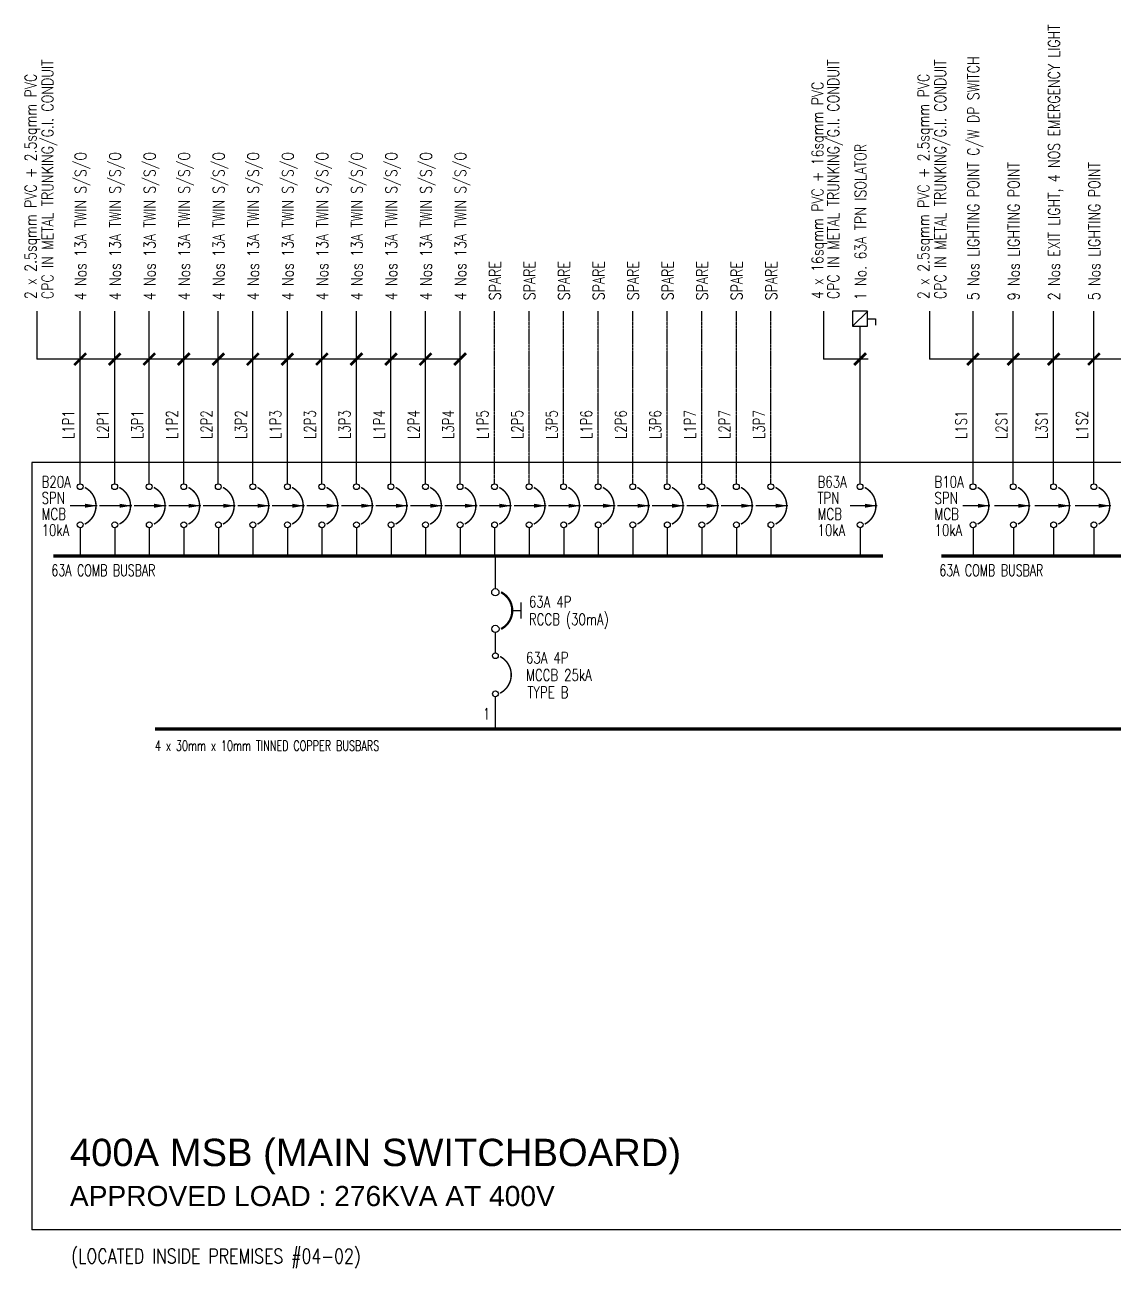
# Model space of a CAD drawing. Header units: millimetres. Extents: x 3829 to 56422, y 1460 to 26408.
# Drawn here: x 3829 to 22736, y 4802 to 26408 of the extents above; entities that cross this region are included whole.
import ezdxf
from ezdxf.lldxf.tags import DXFTag

# ---------------------------------------------------------------- set-up
doc = ezdxf.new("R2010")
doc.units = ezdxf.units.MM
doc.linetypes.add('HIDDEN', pattern=[0.375, 0.25, -0.125])
for name, color, linetype in [('E-SLD-DB-TXT', 3, 'Continuous'), ('E-SLD-FRAME', 6, 'Continuous'), ('E-SLD-LEGENDF', 2, 'Continuous'), ('E-SLD-T1', 2, 'Continuous'), ('SLD', 2, 'Continuous'), ('SLD-LINE', 7, 'Continuous'), ('SLD-TXT', 7, 'Continuous')]:
    doc.layers.add(name, color=color, linetype=linetype)
doc.styles.add('80', font='simplex.shx', dxfattribs={"width": 0.65, "height": 2})
doc.styles.add('A', font='arial.ttf')
doc.styles.add('ROMANS', font='romans.shx', dxfattribs={"width": 0.8})
doc.styles.add('SB T5-2$0$80', font='simplex.shx', dxfattribs={"width": 0.8, "height": 2})
doc.styles.add('simplex', font='simplex.shx', dxfattribs={"width": 0.7})
doc.styles.add('SLD-TXT', font='romans.shx')
tags = doc.linetypes.add('CENTER', pattern=[2, 1.25, -0.25, 0.25, -0.25]).pattern_tags.tags
tags[10:11] = [DXFTag(74, 4), DXFTag(75, 0), DXFTag(340, '0'), DXFTag(46, 1.0), DXFTag(50, 0.0), DXFTag(44, 0.0), DXFTag(45, 0.0)]
tags[8:9] = [DXFTag(74, 4), DXFTag(75, 0), DXFTag(340, '0'), DXFTag(46, 1.0), DXFTag(50, 0.0), DXFTag(44, 0.0), DXFTag(45, 0.0)]
tags[6:7] = [DXFTag(74, 4), DXFTag(75, 0), DXFTag(340, '0'), DXFTag(46, 1.0), DXFTag(50, 0.0), DXFTag(44, 0.0), DXFTag(45, 0.0)]
tags[4:5] = [DXFTag(74, 4), DXFTag(75, 0), DXFTag(340, '0'), DXFTag(46, 1.0), DXFTag(50, 0.0), DXFTag(44, 0.0), DXFTag(45, 0.0)]
doc.dimstyles.new('1-100', dxfattribs={"dimtxt": 100, "dimasz": 100, "dimexe": 25, "dimexo": 10, "dimgap": 25, "dimtad": 1, "dimdec": 0, "dimzin": 0, "dimdsep": 46, "dimtxsty": 'simplex', "dimcen": 0, "dimclrd": 7, "dimclre": 7, "dimclrt": 7, "dimadec": 0, "dimazin": 0, "dimtfac": 1, "dimtdec": 0, "dimtofl": 0, "dimtmove": 1, "dimatfit": 0, "dimfxl": 1, "dimtolj": 1, "dimtzin": 0, "dimarcsym": 2})

# ---------------------------------------------------------------- blocks, each defined once
blk = doc.blocks.new('MCCB')
at = {"color": 3}
for centre in [(-1, 558), (0, 40)]:
    blk.add_circle(centre, 39.6, dxfattribs=at)
at = {"layer": 'E-SLD-LEGENDF', "const_width": 20}
blk.add_lwpolyline([(62, 49, 0.61125), (62, 548)], format="xyb", dxfattribs=at)
blk = doc.blocks.new('RCCB')
at = {"color": 3}
for centre in [(-1, 548), (0, 49)]:
    blk.add_circle(centre, 49.5, dxfattribs=at)
at = {"layer": 'E-SLD-LEGENDF'}
blk.add_line((350, 190), (350, 408), dxfattribs=at)
at = {"layer": 'E-SLD-LEGENDF', "color": 7, "linetype": 'ByBlock'}
blk.add_line((230, 299), (350, 299), dxfattribs=at)
at = {"layer": 'E-SLD-LEGENDF', "const_width": 30}
blk.add_lwpolyline([(77, 49, 0.611384), (77, 548)], format="xyb", dxfattribs=at)
blk = doc.blocks.new('DP ISOL')
at = {"layer": 'SLD', "color": 3, "linetype": 'Continuous', "ltscale": 0.5}
for p, q in [((141, -141), (141, -289)), ((141, -289), (20, -289))]:
    blk.add_line(p, q, dxfattribs=at)
blk.add_lwpolyline([(0, 141), (0, -141), (282, -141), (282, 141)], close=True, dxfattribs=at)

msp = doc.modelspace()

# ---------------------------------------------------------------- linework, layer by layer
at = {"layer": 'E-SLD-FRAME', "color": 7, "linetype": 'CENTER', "ltscale": 1.5}
for p, q in [((55473, 18801), (3949, 18801)), ((3949, 18801), (3949, 5468)), ((55473, 5468), (3949, 5468))]:
    msp.add_line(p, q, dxfattribs=at)
at = {"layer": 'SLD', "color": 7}
for p, q in [((4035, 21431), (4035, 20599)), ((17706, 21431), (17706, 20599)), ((19547, 21431), (19547, 20599)), ((11390, 20599), (4035, 20599)), ((18480, 20599), (17706, 20599)), ((25302, 20599), (19547, 20599))]:
    msp.add_line(p, q, dxfattribs=at)
at = {"layer": 'SLD', "color": 3}
msp.add_line((18209, 21169), (18472, 21432), dxfattribs=at)
at = {"layer": 'SLD', "const_width": 56.8}
for points in [[(4326, 17177), (18740, 17177)], [(19751, 17177), (28554, 17177)], [(6090, 14170), (55023, 14170)]]:
    msp.add_lwpolyline(points, dxfattribs=at)
at = {"layer": 'SLD-LINE', "linetype": 'ByBlock'}
for p, q in [((4790, 18433), (4790, 21431)), ((5390, 18433), (5390, 21431)), ((5990, 18433), (5990, 21431)), ((6590, 18433), (6590, 21431)), ((7190, 18433), (7190, 21431)), ((7790, 18433), (7790, 21431)), ((8390, 18433), (8390, 21431)), ((8990, 18433), (8990, 21431)), ((9590, 18433), (9590, 21431)), ((10190, 18433), (10190, 21431)), ((10790, 18433), (10790, 21431)), ((11390, 18433), (11390, 21431)), ((20302, 18433), (20302, 21431)), ((21002, 18433), (21002, 21431)), ((21702, 18433), (21702, 21431)), ((22402, 18433), (22402, 21431)), ((18340, 18433), (18340, 21169)), ((4791, 17669), (4791, 17177)), ((5391, 17669), (5391, 17177)), ((5991, 17669), (5991, 17177)), ((6591, 17669), (6591, 17177)), ((7191, 17669), (7191, 17177)), ((7791, 17669), (7791, 17177)), ((8391, 17669), (8391, 17177)), ((8991, 17669), (8991, 17177)), ((9591, 17669), (9591, 17177)), ((10191, 17669), (10191, 17177)), ((10791, 17669), (10791, 17177)), ((11391, 17669), (11391, 17177)), ((11991, 17669), (11991, 17177)), ((12591, 17669), (12591, 17177)), ((13191, 17669), (13191, 17177)), ((13791, 17669), (13791, 17177)), ((14391, 17669), (14391, 17177)), ((14991, 17669), (14991, 17177)), ((15591, 17669), (15591, 17177)), ((16191, 17669), (16191, 17177)), ((16791, 17669), (16791, 17177)), ((18341, 17669), (18341, 17177)), ((20303, 17669), (20303, 17177)), ((21003, 17669), (21003, 17177)), ((21703, 17669), (21703, 17177)), ((22403, 17669), (22403, 17177)), ((12003, 16611), (12003, 17177)), ((12004, 15494), (12004, 15847))]:
    msp.add_line(p, q, dxfattribs=at)
at = {"layer": 'SLD-LINE', "linetype": 'HIDDEN', "ltscale": 1.5}
for p, q in [((11990, 18433), (11990, 21431)), ((12590, 18433), (12590, 21431)), ((13190, 18433), (13190, 21431)), ((13790, 18433), (13790, 21431)), ((14390, 18433), (14390, 21431)), ((14990, 18433), (14990, 21431)), ((15590, 18433), (15590, 21431)), ((16190, 18433), (16190, 21431)), ((16790, 18433), (16790, 21431))]:
    msp.add_line(p, q, dxfattribs=at)
at = {"layer": 'SLD-LINE'}
for p, q in [((12005, 14170), (12005, 14731)), ((47344, 14170), (12005, 14170))]:
    msp.add_line(p, q, dxfattribs=at)
at = {"layer": 'SLD-TXT', "const_width": 47.9}
for points in [[(4688, 20497), (4892, 20701)], [(5288, 20497), (5492, 20701)], [(5888, 20497), (6092, 20701)], [(6488, 20497), (6692, 20701)], [(7088, 20497), (7292, 20701)], [(7688, 20497), (7892, 20701)], [(8288, 20497), (8492, 20701)], [(8888, 20497), (9092, 20701)], [(9488, 20497), (9692, 20701)], [(10088, 20497), (10292, 20701)], [(10688, 20497), (10892, 20701)], [(11288, 20497), (11492, 20701)], [(18239, 20497), (18442, 20701)], [(20200, 20497), (20404, 20701)], [(20900, 20497), (21104, 20701)], [(21600, 20497), (21804, 20701)], [(22300, 20497), (22504, 20701)]]:
    msp.add_lwpolyline(points, dxfattribs=at)

# ---------------------------------------------------------------- block references
at = {"layer": 'E-SLD-LEGENDF', "linetype": 'ByBlock', "xscale": 1.277777777777777, "yscale": 1.277777777777777, "zscale": 1.277777777777777}
msp.add_blockref('RCCB', (12004, 15847), dxfattribs=at)
at = {"layer": 'SLD', "xscale": 0.9315, "yscale": 0.9315, "zscale": 0.9315, "rotation": 90}
msp.add_blockref('DP ISOL', (18340, 21169), dxfattribs=at)
at = {"layer": 'SLD', "lineweight": -3, "xscale": 1.277777777777777, "yscale": 1.277777777777777, "zscale": 1.277777777777777}
for p in [(4791, 17669), (5391, 17669), (5991, 17669), (6591, 17669), (7191, 17669), (7791, 17669), (8391, 17669), (8991, 17669), (9591, 17669), (10191, 17669), (10791, 17669), (11391, 17669), (11991, 17669), (12591, 17669), (13191, 17669), (13791, 17669), (14391, 17669), (14991, 17669), (15591, 17669), (16191, 17669), (16791, 17669), (18341, 17669), (20303, 17669), (21003, 17669), (21703, 17669), (22403, 17669), (12005, 14731)]:
    msp.add_blockref('MCCB', p, dxfattribs=at)

# ---------------------------------------------------------------- texts
at = {"color": 0, "linetype": 'ByBlock', "lineweight": 40, "insert": (6090, 13969), "char_height": 175, "width": 5199.14, "attachment_point": 1, "line_spacing_factor": 0.952941, "style": 'ROMANS'}
msp.add_mtext('{\\W0.7;4 x 30mm x 10mm TINNED COPPER BUSBARS}', dxfattribs=at)
at = {"layer": 'E-SLD-DB-TXT', "style": 'A'}
for s, height, p in [('400A MSB (MAIN SWITCHBOARD)', 475, (4612, 6575)), ('APPROVED LOAD : 276KVA AT 400V', 350, (4612, 5880))]:
    msp.add_text(s, height=height, dxfattribs=at).set_placement(p)
at = {"layer": 'E-SLD-T1', "style": '80', "width": 0.6}
msp.add_text('1', height=200, dxfattribs=at).set_placement((11798, 14334))
at = {"layer": 'E-SLD-T1', "color": 7, "style": 'ROMANS', "width": 0.8}
msp.add_text('(LOCATED INSIDE PREMISES #04-02)', height=250, dxfattribs=at).set_placement((4633, 4885))
at = {"layer": 'SLD', "color": 7, "style": 'SB T5-2$0$80', "width": 0.75}
for s, p in [('L1P2', (6484, 19210)), ('L2P2', (7084, 19210)), ('L3P2', (7684, 19210)), ('L1P3', (8284, 19210)), ('L2P3', (8884, 19210)), ('L3P3', (9484, 19210)), ('L1P4', (10084, 19210)), ('L2P4', (10684, 19210)), ('L3P4', (11284, 19210)), ('L1P5', (11884, 19210)), ('L2P5', (12484, 19210)), ('L3P5', (13084, 19210)), ('L1P6', (13684, 19210)), ('L2P6', (14284, 19210)), ('L3P6', (14884, 19210)), ('L1P7', (15484, 19210)), ('L2P7', (16084, 19210)), ('L3P7', (16684, 19210)), ('L1S2', (22296, 19210)), ('L1P1', (4684, 19210)), ('L2P1', (5284, 19210)), ('L3P1', (5884, 19210)), ('L1S1', (20196, 19210)), ('L2S1', (20896, 19210)), ('L3S1', (21596, 19210))]:
    msp.add_text(s, height=200, rotation=90, dxfattribs=at).set_placement(p)
at = {"layer": 'SLD-TXT', "style": 'ROMANS', "width": 0.8}
for s, p in [('2 Nos EXIT LIGHT, 4 NOS EMERGENCY LIGHT', (21809, 21622)), ('5 Nos LIGHTING POINT C/W DP SWITCH', (20409, 21622)), ('1 No. 63A TPN ISOLATOR', (18447, 21623)), ('4 Nos 13A TWIN S/S/O', (4897, 21622)), ('4 Nos 13A TWIN S/S/O', (5497, 21622)), ('4 Nos 13A TWIN S/S/O', (6097, 21622)), ('4 Nos 13A TWIN S/S/O', (6697, 21622)), ('4 Nos 13A TWIN S/S/O', (7297, 21622)), ('4 Nos 13A TWIN S/S/O', (7897, 21622)), ('4 Nos 13A TWIN S/S/O', (8497, 21622)), ('4 Nos 13A TWIN S/S/O', (9097, 21622)), ('4 Nos 13A TWIN S/S/O', (9697, 21622)), ('4 Nos 13A TWIN S/S/O', (10297, 21622)), ('4 Nos 13A TWIN S/S/O', (10897, 21622)), ('4 Nos 13A TWIN S/S/O', (11497, 21622)), ('9 Nos LIGHTING POINT', (21109, 21622)), ('5 Nos LIGHTING POINT ', (22509, 21622)), ('SPARE', (12097, 21622)), ('SPARE', (12697, 21622)), ('SPARE', (13297, 21622)), ('SPARE', (13897, 21622)), ('SPARE', (14497, 21622)), ('SPARE', (15097, 21622)), ('SPARE', (15697, 21622)), ('SPARE', (16297, 21622)), ('SPARE', (16897, 21622))]:
    msp.add_text(s, height=200, rotation=90, dxfattribs=at).set_placement(p)
at = {"layer": 'SLD-TXT', "style": 'SLD-TXT'}
for s, width, p in [('63A COMB BUSBAR', 0.7, (4291, 16829)), ('63A COMB BUSBAR', 0.7, (19717, 16829)), ('63A 4P', 0.75, (12586, 16282)), ('RCCB (30mA)', 0.75, (12586, 15978)), ('63A 4P', 0.75, (12536, 15309)), ('MCCB 25kA', 0.75, (12536, 15009)), ('TYPE B', 0.75, (12560, 14709))]:
    msp.add_text(s, height=200, dxfattribs=dict(at, width=width)).set_placement(p)
at = {"layer": 'SLD-TXT', "char_height": 200, "width": 8010.96, "attachment_point": 1, "rotation": 90, "style": 'SLD-TXT'}
for s, insert, line_spacing_factor in [('\\pxql;{\\W0.8;2 x 2.5sqmm PVC + 2.5sqmm PVC \\PCPC IN METAL TRUNKING/G.I. CONDUIT}', (3829, 21642), 0.880435), ('\\pxql;{\\W0.8;4 x 16sqmm PVC + 16sqmm PVC \\PCPC IN METAL TRUNKING/G.I. CONDUIT}', (17500, 21642), 0.825), ('\\pxql;{\\W0.8;2 x 2.5sqmm PVC + 2.5sqmm PVC \\PCPC IN METAL TRUNKING/G.I. CONDUIT}', (19342, 21642), 0.880435)]:
    msp.add_mtext(s, dxfattribs=dict(at, insert=insert, line_spacing_factor=line_spacing_factor))
at = {"layer": 'SLD-TXT', "char_height": 200, "width": 1002.58, "attachment_point": 1, "line_spacing_factor": 0.84, "style": 'SLD-TXT'}
for s, insert in [('{\\W0.75;B20A\\PSPN\\PMCB\\P10kA}', (4120, 18567)), ('{\\W0.75;B63A\\PTPN\\PMCB\\P10kA}', (17601, 18567)), ('{\\W0.75;B10A\\PSPN\\PMCB\\P10kA}', (19633, 18567))]:
    msp.add_mtext(s, dxfattribs=dict(at, insert=insert))

# ---------------------------------------------------------------- leaders
at = {"layer": 'SLD'}
for points in [[(5085, 18051), (4615, 18051)], [(5685, 18051), (5128, 18051)], [(6285, 18051), (5728, 18051)], [(6885, 18051), (6328, 18051)], [(7485, 18051), (6928, 18051)], [(8085, 18051), (7528, 18051)], [(8685, 18051), (8128, 18051)], [(9285, 18051), (8728, 18051)], [(9885, 18051), (9328, 18051)], [(10485, 18051), (9928, 18051)], [(11085, 18051), (10528, 18051)], [(11685, 18051), (11128, 18051)], [(12285, 18051), (11728, 18051)], [(12885, 18051), (12328, 18051)], [(13485, 18051), (12928, 18051)], [(14085, 18051), (13528, 18051)], [(14685, 18051), (14128, 18051)], [(15285, 18051), (14728, 18051)], [(15885, 18051), (15328, 18051)], [(16485, 18051), (15928, 18051)], [(17085, 18051), (16528, 18051)], [(18635, 18051), (18165, 18051)], [(20597, 18051), (20127, 18051)], [(21297, 18051), (20676, 18051)], [(21997, 18051), (21376, 18051)], [(22697, 18051), (22076, 18051)]]:
    msp.add_leader(points, dimstyle='1-100', override={"dimasz": 210}, dxfattribs=at)

doc.saveas('drawing.dxf')
